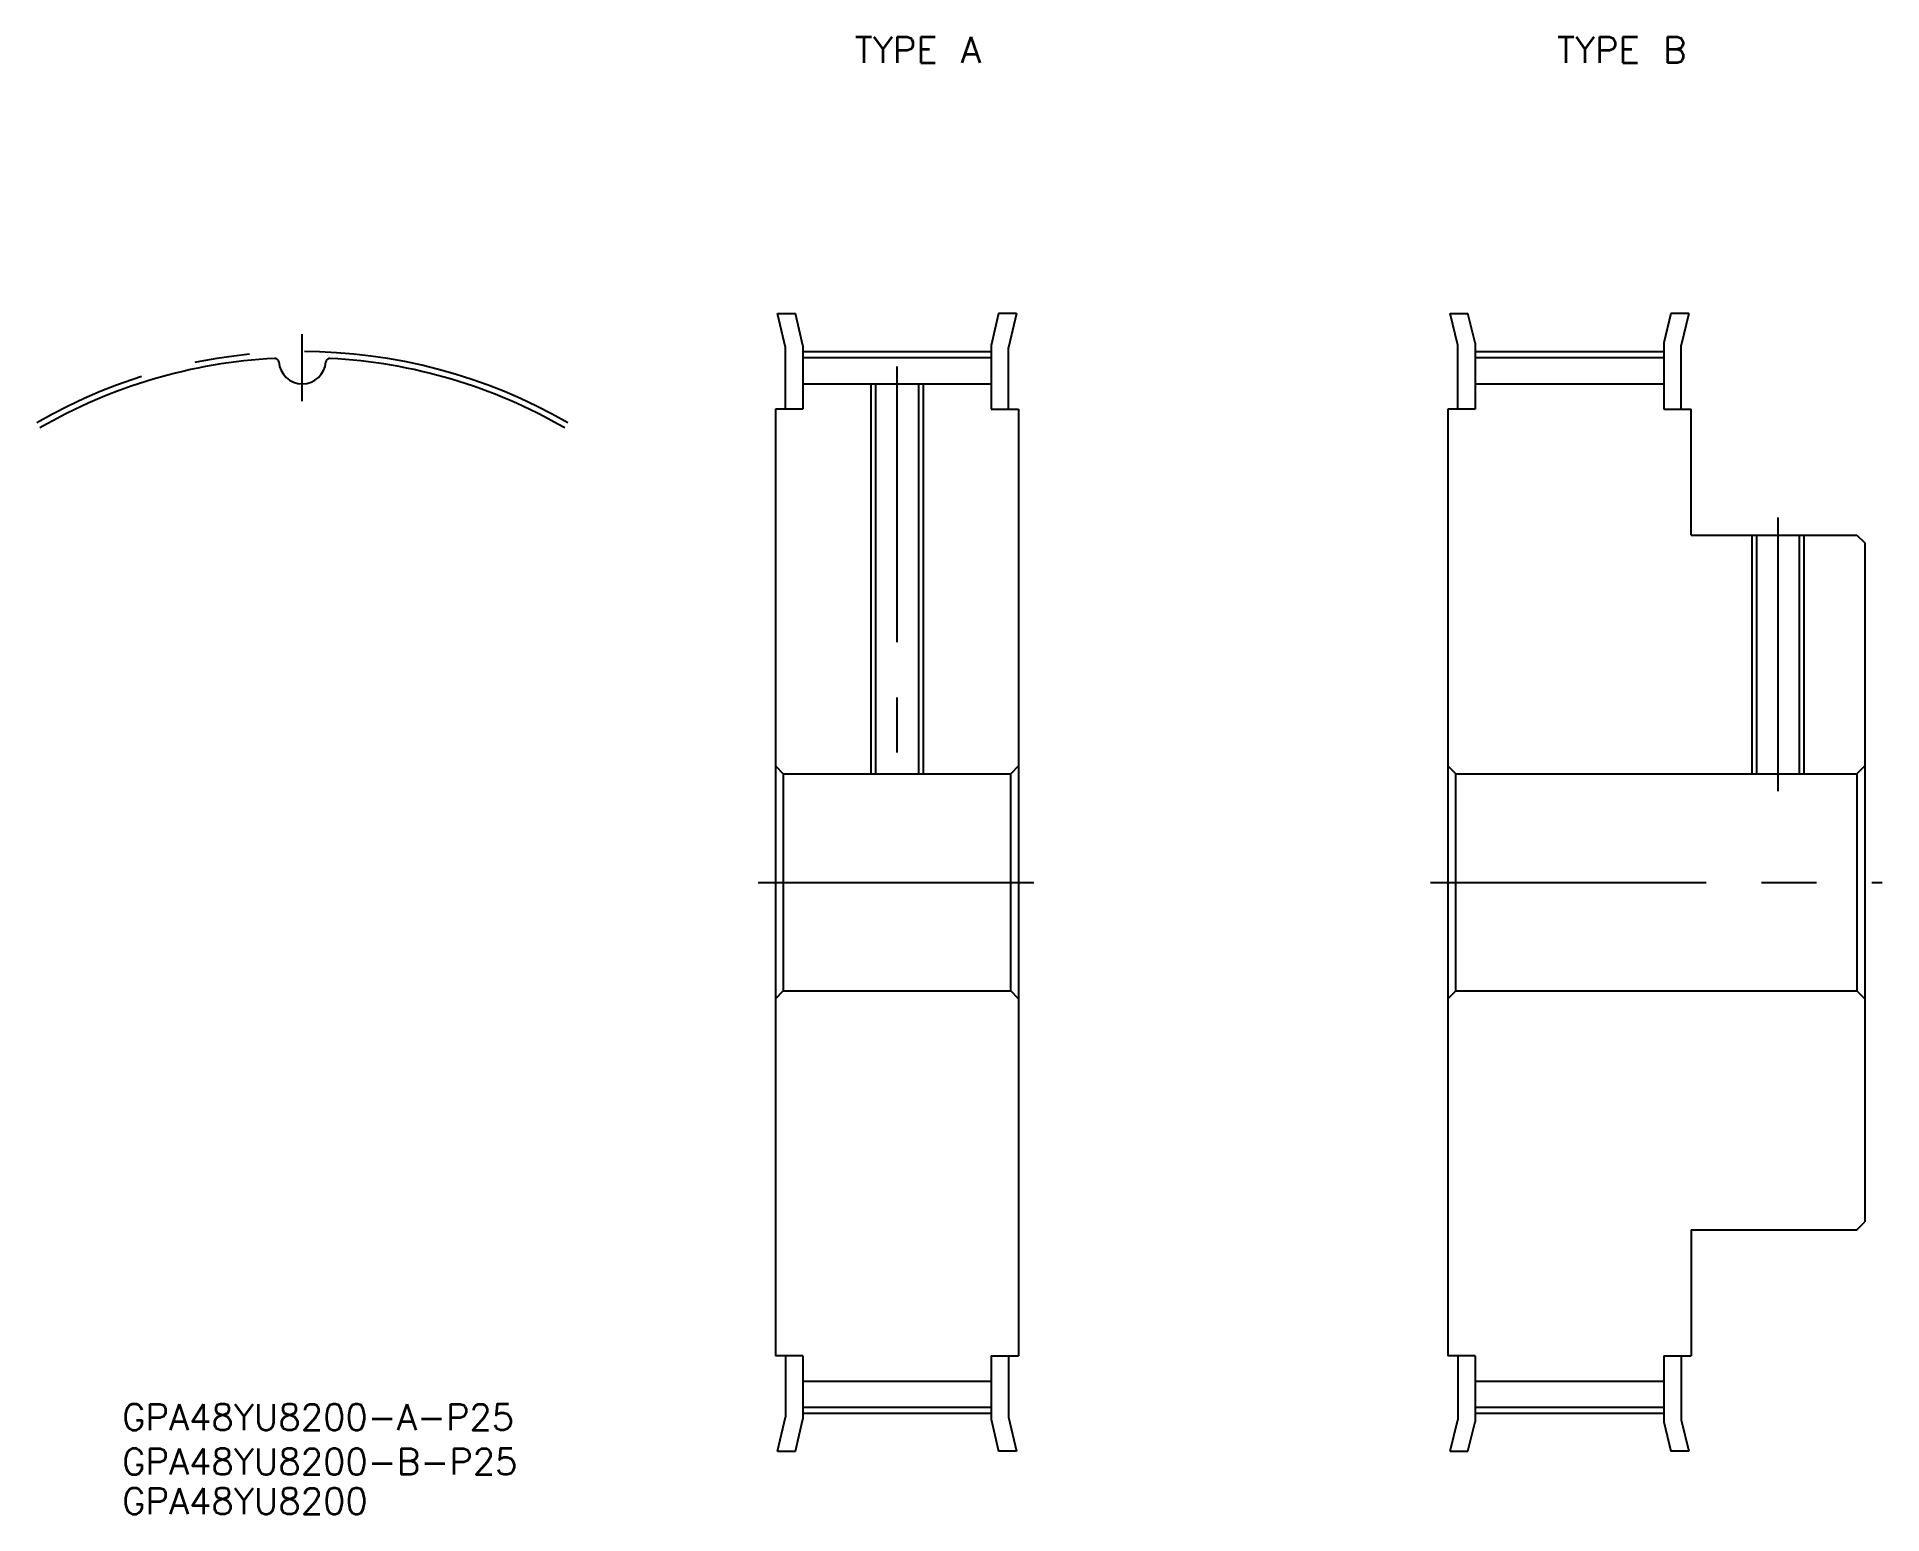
# Model space of a CAD drawing. Extents: x -31 to 182, y -73 to 97.
import ezdxf

# ---------------------------------------------------------------- set-up
doc = ezdxf.new("R2010")
doc.units = 0
doc.linetypes.add('CENTER', pattern=[50.8, 31.75, -6.35, 6.35, -6.35])
doc.layers.get('0').update_dxf_attribs({"linetype": 'CONTINUOUS'})
doc.layers.add('CENTER', color=1, linetype='CENTER')
doc.styles.get("Standard").update_dxf_attribs({"font": 'txt.shx', "height": 3, "bigfont": 'bigfont.shx'})

msp = doc.modelspace()

# ---------------------------------------------------------------- linework, layer by layer
at = {"color": 7, "linetype": 'CONTINUOUS'}
for p, q in [((55.62, 61.59), (54.72, 65.5)), ((54.72, 65.5), (56.77, 65.5)), ((57.62, 61.82), (56.77, 65.5)), ((80.17, 65.5), (79.32, 61.82)), ((82.22, 65.5), (80.17, 65.5)), ((82.22, 65.5), (81.32, 61.59)), ((133.05, 61.88), (132.15, 65.5)), ((132.15, 65.5), (134.21, 65.5)), ((135.05, 62.12), (134.21, 65.5)), ((157.59, 65.5), (156.75, 62.12)), ((159.65, 65.5), (157.59, 65.5)), ((159.65, 65.5), (158.75, 61.88)), ((57.62, 61.82), (57.62, 54.5)), ((79.32, 61.82), (79.32, 54.5)), ((133.05, 54.5), (133.05, 61.88)), ((135.05, 62.12), (135.05, 54.5)), ((156.75, 62.12), (156.75, 54.5)), ((158.75, 54.5), (158.75, 61.88)), ((55.62, 54.5), (55.62, 61.59)), ((57.62, 60.43), (79.32, 60.43)), ((81.32, 54.5), (81.32, 61.59)), ((135.05, 60.43), (156.75, 60.43)), ((57.62, 57.41), (79.32, 57.41)), ((66.01, 57.41), (66.01, 12.5)), ((70.93, 57.41), (70.93, 12.5)), ((135.05, 57.41), (156.75, 57.41)), ((54.47, 54.5), (54.47, -54.5)), ((57.62, 54.5), (54.47, 54.5)), ((79.32, 54.5), (82.47, 54.5)), ((82.47, 54.5), (82.47, -54.5)), ((131.9, 54.5), (131.9, -54.5)), ((135.05, 54.5), (131.9, 54.5)), ((156.75, 54.5), (159.9, 54.5)), ((159.9, 40), (159.9, 54.5)), ((159.9, 40), (178.99, 40)), ((167.44, 40), (167.44, 12.5)), ((172.36, 40), (172.36, 12.5)), ((178.99, 40), (179.9, 39.09)), ((179.9, 39.09), (179.9, -39.09)), ((54.47, 13.41), (55.38, 12.5)), ((82.47, 13.41), (81.57, 12.5)), ((131.9, 13.41), (132.8, 12.5)), ((179.9, 13.41), (178.99, 12.5)), ((55.38, 12.5), (81.57, 12.5)), ((55.38, 12.5), (55.38, -12.5)), ((81.57, -12.5), (81.57, 12.5)), ((132.8, 12.5), (178.99, 12.5)), ((132.8, -12.5), (132.8, 12.5)), ((178.99, 12.5), (178.99, -12.5)), ((54.47, -13.41), (55.38, -12.5)), ((55.38, -12.5), (81.57, -12.5)), ((82.47, -13.41), (81.57, -12.5)), ((131.9, -13.41), (132.8, -12.5)), ((132.8, -12.5), (178.99, -12.5)), ((179.9, -13.41), (178.99, -12.5)), ((159.9, -40), (178.99, -40)), ((159.9, -40), (159.9, -54.5)), ((178.99, -40), (179.9, -39.09)), ((57.62, -54.5), (54.47, -54.5)), ((55.62, -54.5), (55.62, -61.59)), ((57.62, -54.5), (57.62, -61.82)), ((79.32, -54.5), (82.47, -54.5)), ((79.32, -54.5), (79.32, -61.82)), ((81.32, -54.5), (81.32, -61.59)), ((135.05, -54.5), (131.9, -54.5)), ((133.05, -54.5), (133.05, -61.88)), ((135.05, -54.5), (135.05, -62.12)), ((156.75, -54.5), (159.9, -54.5)), ((156.75, -54.5), (156.75, -62.12)), ((158.75, -54.5), (158.75, -61.88)), ((57.62, -57.41), (79.32, -57.41)), ((135.05, -57.41), (156.75, -57.41)), ((54.72, -65.5), (55.62, -61.59)), ((57.62, -60.43), (79.32, -60.43)), ((81.32, -61.59), (82.22, -65.5)), ((135.05, -60.43), (156.75, -60.43)), ((56.77, -65.5), (57.62, -61.82)), ((79.32, -61.82), (80.17, -65.5)), ((132.15, -65.5), (133.05, -61.88)), ((134.21, -65.5), (135.05, -62.12)), ((156.75, -62.12), (157.59, -65.5)), ((158.75, -61.88), (159.65, -65.5)), ((54.72, -65.5), (56.77, -65.5)), ((82.22, -65.5), (80.17, -65.5)), ((132.15, -65.5), (134.21, -65.5)), ((159.65, -65.5), (157.59, -65.5))]:
    msp.add_line(p, q, dxfattribs=at)
at = {"color": 3, "linetype": 'CONTINUOUS'}
for p, q in [((65.47, 57.41), (65.47, 12.5)), ((71.47, 57.41), (71.47, 12.5)), ((166.9, 40), (166.9, 12.5)), ((172.9, 40), (172.9, 12.5))]:
    msp.add_line(p, q, dxfattribs=at)
at = {"color": 7, "linetype": 'CONTINUOUS'}
for centre, radius, start, end in [((0, 0), 60.43, 93.0224, 120), ((-3.16, 59.89), 0.453, 4.2396, 93.0224), ((0, 60.13), 2.72, 184.2396, 355.7604), ((3.16, 59.89), 0.453, 86.9776, 175.7604), ((0, 0), 60.43, 60, 86.9776)]:
    msp.add_arc(centre, radius, start, end, dxfattribs=at)
at = {"layer": 'CENTER', "color": 1, "linetype": 'CENTER'}
for p, q in [((0, 55.41), (0, 63.12)), ((57.62, 61.12), (79.32, 61.12)), ((135.05, 61.12), (156.75, 61.12)), ((68.47, 59.41), (68.47, 10.5)), ((169.9, 42), (169.9, 10.5)), ((52.47, 0), (84.47, 0)), ((129.9, 0), (181.9, 0)), ((57.62, -61.11), (79.32, -61.11)), ((135.05, -61.11), (156.75, -61.11))]:
    msp.add_line(p, q, dxfattribs=at)
msp.add_arc((0, 0), 61.12, 60, 120, dxfattribs=at)

# ---------------------------------------------------------------- texts
at = {"color": 7, "linetype": 'CONTINUOUS'}
for s, p in [('TYPE A', (63.62, 94.36)), ('TYPE B', (144.47, 94.36)), ('GPA48YU8200-A-P25', (-20.75, -63.06)), ('GPA48YU8200-B-P25', (-20.75, -68.19)), ('GPA48YU8200', (-20.75, -72.73))]:
    msp.add_text(s, height=3, dxfattribs=at).set_placement(p)

doc.saveas('drawing.dxf')
